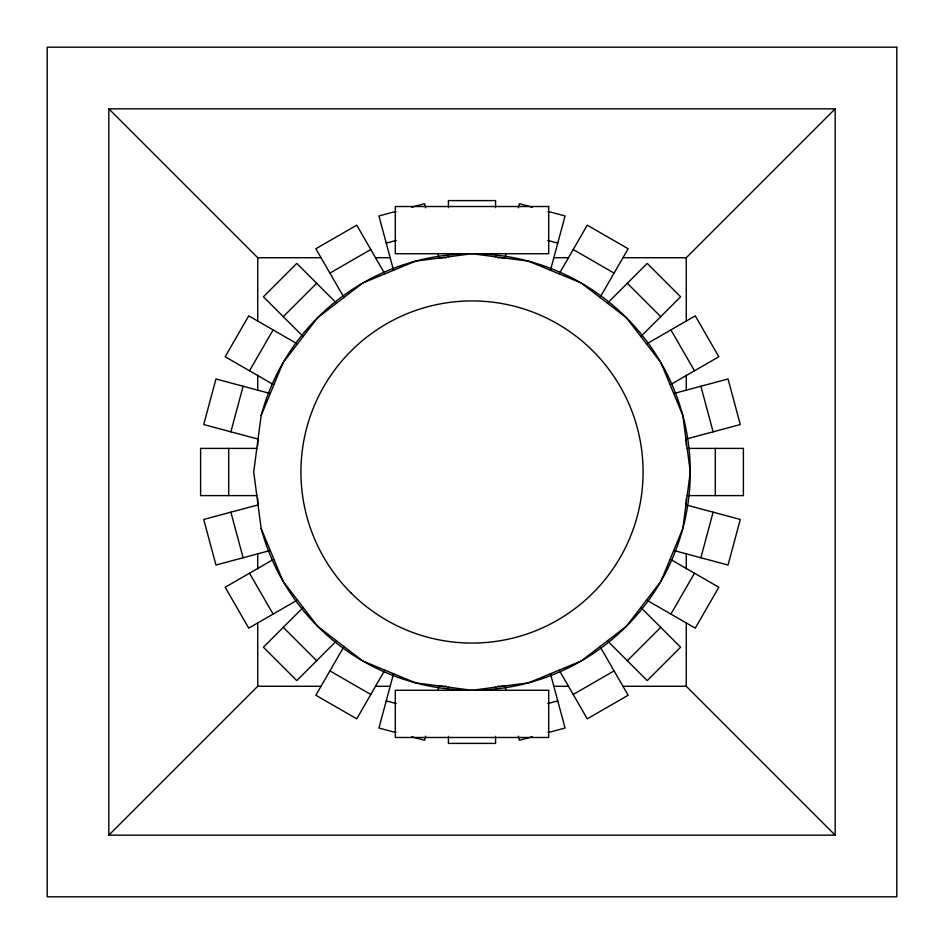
<?xml version="1.0" encoding="UTF-8"?>
<svg xmlns="http://www.w3.org/2000/svg" width="944" height="944" viewBox="0 0 944 944"><rect width="100%" height="100%" fill="white"/><g stroke="black" fill="none" stroke-linecap="round" stroke-linejoin="round"><path stroke-width="1.42" d="M466.442 254.443L415.502 261.158L362.862 282.964L317.656 317.656L282.964 362.862L261.158 415.502L253.712 472L261.158 528.498L282.964 581.138L317.656 626.344L362.862 661.036L415.502 682.842L466.442 689.557M230.891 431.833L243.115 386.238M393.518 673.733L378.957 728.048L396.055 732.627M504.898 258.042L505.984 253.971M518.35 207.81L519.448 203.739L532.274 207.173M425.65 736.19L424.552 740.261L411.726 736.827M438.016 690.029L439.102 685.958M550.482 270.267L565.043 215.952L547.945 211.373M700.885 557.762L713.109 512.167M249.511 370.791L273.111 329.916M343.97 646.546L315.862 695.244L356.738 718.844L384.845 670.146M559.155 273.854L587.262 225.156L628.138 248.756L600.03 297.454M670.889 614.084L694.489 573.209M283.283 316.653L316.653 283.283M303.166 607.464L263.4 647.218L296.782 680.6L336.536 640.834M607.464 303.166L647.218 263.4L680.6 296.782L640.834 336.536M108.831 835.169L108.831 108.831L835.169 108.831L835.169 835.169L108.831 835.169L257.724 686.276L257.724 623.17M622.946 257.724L686.276 257.724L835.169 108.831M627.347 660.717L660.717 627.347M329.916 273.111L370.791 249.511M273.854 559.155L225.156 587.262L248.756 628.138L297.454 600.03M646.546 343.97L695.244 315.862L718.844 356.738L670.146 384.845M573.209 694.489L614.084 670.889M396.055 211.373L378.957 215.952L393.518 270.267M411.726 207.173L424.552 203.739L425.65 207.81M386.238 243.115L396.209 240.437M258.042 504.898L203.739 519.448L215.952 565.043L270.267 550.482M673.733 393.518L728.048 378.957L740.261 424.552L685.958 439.102M547.791 703.563L557.762 700.885M532.274 736.827L519.448 740.261L518.35 736.19M547.945 732.627L565.043 728.048L550.482 673.733M477.558 689.557L528.498 682.842L581.138 661.036L626.344 626.344L661.036 581.138L682.842 528.498L690.288 472L682.842 415.502L661.036 362.862L626.344 317.656L581.138 282.964L528.498 261.158L477.558 254.443M108.831 108.831L257.724 257.724L321.054 257.724M375.535 257.724L390.273 257.724M438.866 257.724L446.229 257.724M497.771 257.724L505.134 257.724M553.727 257.724L568.465 257.724M256.827 448.4L200.6 448.4L200.6 495.6L256.827 495.6M687.173 448.4L743.4 448.4L743.4 495.6L687.173 495.6M257.724 686.276L321.054 686.276M375.535 686.276L390.273 686.276M438.866 686.276L446.229 686.276M497.771 686.276L505.134 686.276M553.727 686.276L568.465 686.276M622.946 686.276L686.276 686.276L835.169 835.169M547.791 240.437L557.762 243.115M270.267 393.518L215.952 378.957L203.739 424.552L258.042 439.102M685.958 504.898L740.261 519.448L728.048 565.043L673.733 550.482M386.238 700.885L396.209 703.563M573.209 249.511L614.084 273.111M297.454 343.97L248.756 315.862L225.156 356.738L273.854 384.845M670.146 559.155L718.844 587.262L695.244 628.138L646.546 600.03M329.916 670.889L370.791 694.489M627.347 283.283L660.717 316.653M336.536 303.166L296.782 263.4L263.4 296.782L303.166 336.536M640.834 607.464L680.6 647.218L647.218 680.6L607.464 640.834M283.283 627.347L316.653 660.717M670.889 329.916L694.489 370.791M384.845 273.854L356.738 225.156L315.862 248.756L343.97 297.454M600.03 646.546L628.138 695.244L587.262 718.844L559.155 670.146M249.511 573.209L273.111 614.084M700.885 386.238L713.109 431.833M438.016 253.971L439.102 258.042M504.898 685.958L505.984 690.029M230.891 512.167L243.115 557.762M715.292 448.4L715.292 495.6M686.276 257.724L686.276 320.83M686.276 375.134L686.276 389.813M686.276 438.24L686.276 445.58M686.276 498.42L686.276 505.76M686.276 554.187L686.276 568.866M686.276 623.17L686.276 686.276M495.6 207.633L495.6 200.6L448.4 200.6L448.4 207.633M495.6 254.007L495.6 256.827M495.6 687.173L495.6 689.993M495.6 736.367L495.6 743.4L448.4 743.4L448.4 736.367M448.4 254.007L448.4 256.827M448.4 687.173L448.4 689.993M257.724 257.724L257.724 320.83M257.724 375.134L257.724 389.813M257.724 438.24L257.724 445.58M257.724 498.42L257.724 505.76M257.724 554.187L257.724 568.866M228.708 448.4L228.708 495.6M261.158 415.502A218.288 218.288 0 0 1 597.198 293.195A218.288 218.288 0 0 1 597.198 650.805A218.288 218.288 0 0 1 261.158 528.498M896.8 47.2L47.2 47.2L47.2 896.8L896.8 896.8L896.8 47.2M548.7 206.512L395.3 206.512L395.3 253.712L548.7 253.712L548.7 206.512M548.7 690.288L395.3 690.288L395.3 737.488L548.7 737.488L548.7 690.288M351.038 592.962A171.076 171.076 0 0 0 637.247 516.274A171.076 171.076 0 0 0 427.726 306.753A171.076 171.076 0 0 0 351.038 592.962"/></g></svg>
